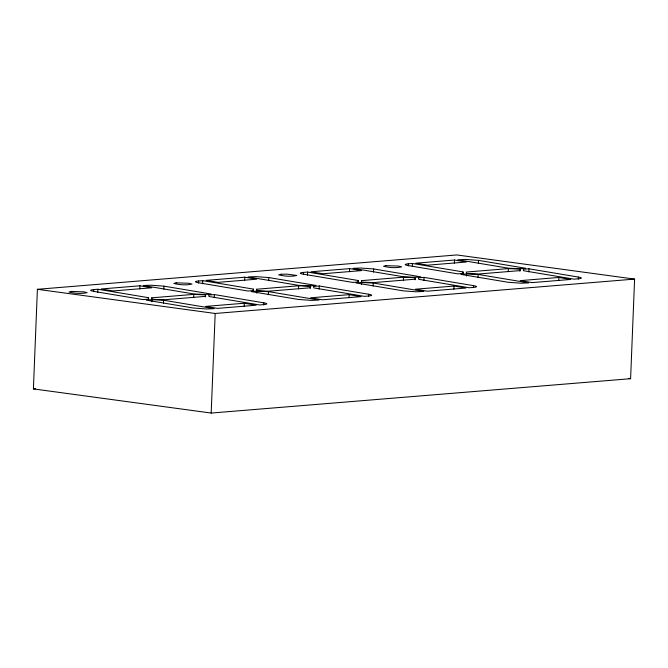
<?xml version="1.0" encoding="UTF-8"?>
<svg xmlns="http://www.w3.org/2000/svg" width="668" height="668" viewBox="0 0 668 668"><rect width="100%" height="100%" fill="white"/><g stroke="black" fill="none" stroke-linecap="round" stroke-linejoin="round"><path stroke-width="1" d="M33.4 388.901L37.4 289.302L456.82 254.942L634.6 279.099L630.6 378.698L211.18 413.058L33.4 388.901L35.479 388.726M93.704 291.657L93.787 289.578L97.895 289.244L148.471 297.686L148.739 299.147L143.061 299.606L93.603 291.348A12.533 1.353 2.3 0 1 93.787 289.578M97.77 292.35L97.895 289.244M139.787 288.91L139.913 285.795L101.26 288.968L113.134 290.947L151.786 287.783L139.913 285.795M148.388 299.765L148.471 297.686M151.678 299.899L151.761 297.819L193.812 294.379L205.418 294.905L205.677 296.358L163.627 299.807L152.02 299.281L151.761 297.819M151.895 301.761L151.978 299.69L163.585 300.216L214.161 308.658L206.42 308.975L193.486 308.031L146.309 300.149L151.978 299.69M163.827 289.261L163.952 286.154L151.018 285.211L143.278 285.52L193.854 293.97L205.46 294.496L211.13 294.029L163.952 286.154M163.46 303.322L163.585 300.216M193.687 297.485L193.812 294.379M198.555 283.065L198.638 280.986L202.755 280.652L253.322 289.094L253.589 290.555L247.92 291.014L198.454 282.756A12.533 1.353 2.3 0 1 198.638 280.986M202.629 283.766L202.755 280.652M205.335 296.976L205.46 294.496M214.253 297.686L214.378 294.571L208.7 295.039L208.967 296.492L259.543 304.942L263.651 304.608A12.533 1.353 2.3 0 0 263.835 302.838L214.378 294.571M211.18 413.058L215.188 313.467L634.6 279.099M244.647 280.318L244.772 277.212L206.111 280.376L217.985 282.355L256.646 279.191L244.772 277.212M244.179 306.345L244.304 303.23L205.652 306.403L217.526 308.382L256.178 305.218L244.304 303.23M253.239 291.173L253.322 289.094M256.529 291.306L256.612 289.227L298.663 285.787L310.269 286.313L310.536 287.766L268.486 291.215L256.879 290.689L256.612 289.227M256.746 293.168L256.829 291.098L268.444 291.624L319.012 300.066L311.271 300.383L298.346 299.439L251.16 291.557L256.829 291.098M263.751 304.909L263.835 302.838M268.678 280.677L268.803 277.562L255.877 276.619L248.129 276.936L298.705 285.378L310.311 285.904L315.989 285.445L268.803 277.562M268.319 294.73L268.444 291.624M298.538 288.902L298.663 285.787M303.414 274.473L303.497 272.394L307.606 272.06L358.182 280.51L358.44 281.963L352.771 282.43L303.305 274.164A12.533 1.353 2.3 0 1 303.497 272.394M307.48 275.174L307.606 272.06M310.186 288.384L310.311 285.904M319.104 289.094L319.229 285.979L313.559 286.447L313.818 287.9L364.394 296.35L368.502 296.016A12.533 1.353 2.3 0 0 368.694 294.246L319.229 285.979M349.498 271.726L349.623 268.619L310.971 271.784L322.836 273.763L361.497 270.598L349.623 268.619M349.038 297.753L349.164 294.646L310.503 297.811L322.377 299.79L361.029 296.625L349.164 294.646M358.098 282.581L358.182 280.51M361.38 282.714L361.463 280.644L403.514 277.195L415.129 277.721L415.387 279.174L373.337 282.622L361.73 282.096L361.463 280.644M361.605 284.576L361.689 282.506L373.295 283.032L423.871 291.473L416.122 291.791L403.196 290.847L356.011 282.965L361.689 282.506M368.611 296.316L368.694 294.246M373.529 272.085L373.654 268.97L360.728 268.027L352.988 268.344L403.555 276.786L415.17 277.312L420.84 276.853L373.654 268.97M373.17 286.146L373.295 283.032M403.389 280.309L403.514 277.195M408.265 265.881L408.348 263.802L412.457 263.468L463.033 271.918L463.3 273.371L457.622 273.838L408.165 265.572A12.533 1.353 2.3 0 1 408.348 263.802M412.331 266.582L412.457 263.468M415.045 279.8L415.129 277.721M415.087 279.391L415.17 277.312M423.955 280.502L424.08 277.395L418.41 277.855L418.677 279.316L469.245 287.758L473.361 287.424A12.533 1.353 2.3 0 0 473.545 285.654L424.08 277.395M454.357 263.142L454.482 260.027L415.822 263.192L427.695 265.179L466.347 262.006L454.482 260.027M453.889 289.161L454.015 286.054L415.362 289.219L427.228 291.198L465.888 288.033L454.015 286.054M462.949 273.989L463.033 271.918M466.456 275.984L466.54 273.913L478.146 274.439L528.722 282.89L520.982 283.199L508.047 282.255L460.87 274.381L466.54 273.913M473.462 287.724L473.545 285.654M478.388 263.493L478.513 260.378L465.579 259.434L457.839 259.752L508.415 268.194L520.021 268.72L525.691 268.26L478.513 260.378M478.021 277.554L478.146 274.439M508.248 271.717L508.373 268.603L519.98 269.129L520.238 270.59L478.188 274.03L466.581 273.504L466.322 272.051L508.373 268.603M519.896 271.208L520.021 268.72M528.814 271.909L528.939 268.803L523.261 269.262L523.528 270.724L574.104 279.166L578.212 278.832A12.533 1.353 2.3 0 0 578.396 277.061L528.939 268.803M558.74 280.568L558.865 277.462L520.213 280.627L532.087 282.614L570.739 279.441L558.865 277.462M578.313 279.132L578.396 277.061M37.4 289.302L215.188 313.467M628.53 378.414L630.6 378.698M71.276 291.423L68.996 292.041C74.833 293.469 81.245 294.004 87.124 292.651L84.093 291.849L71.276 291.423M176.135 282.831L173.855 283.449C179.692 284.877 186.096 285.411 191.983 284.059L188.952 283.257L176.135 282.831M280.986 274.239L278.706 274.857C284.543 276.285 290.956 276.819 296.834 275.466L287.24 274.164L280.986 274.239M385.837 265.647L383.557 266.265C389.402 267.701 395.807 268.227 401.685 266.874L398.654 266.073L385.837 265.647"/></g></svg>
